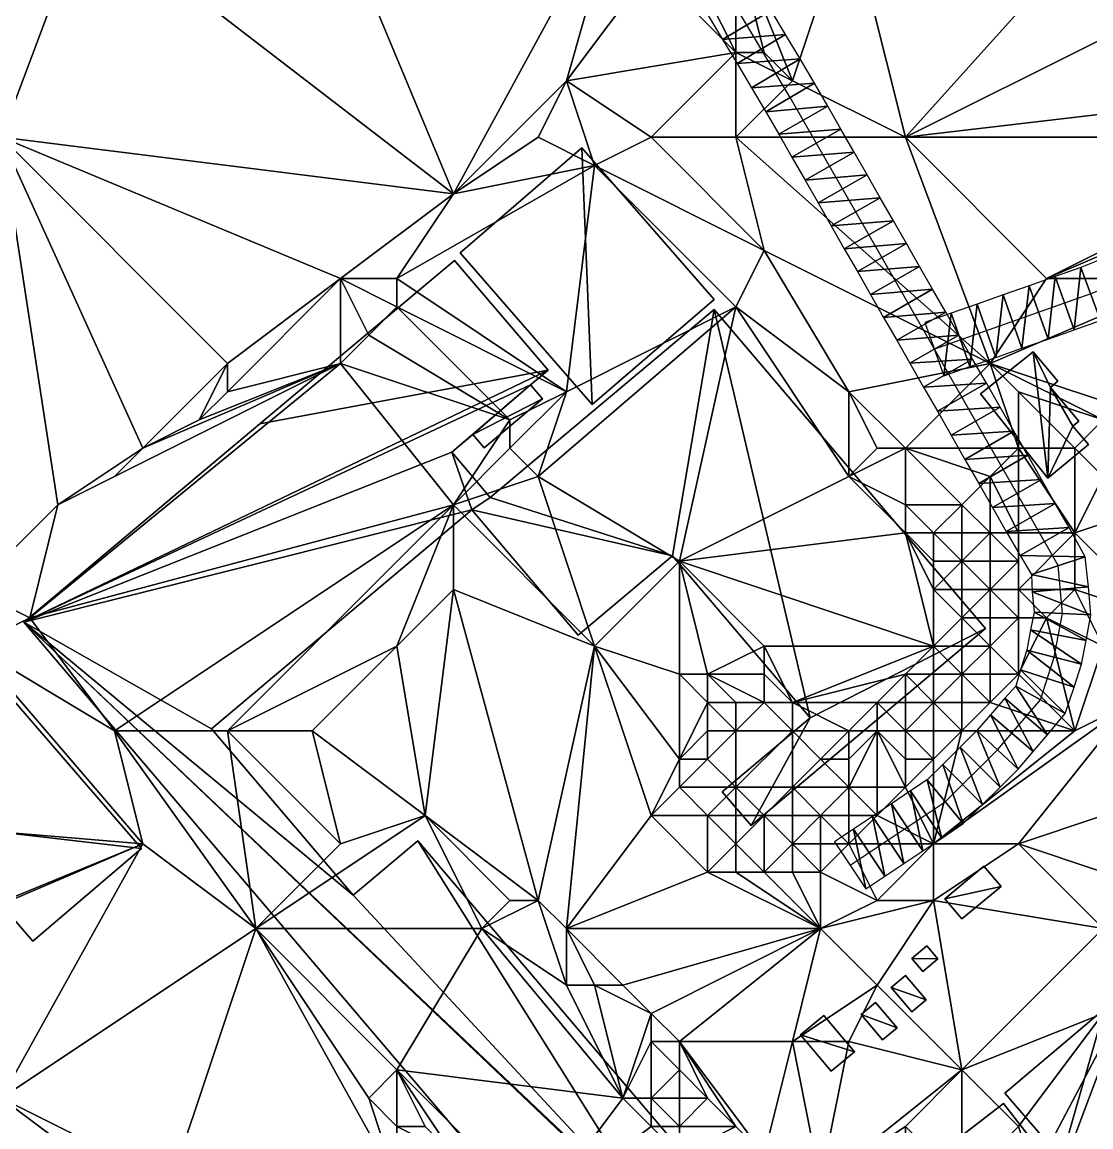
# Model space of a CAD drawing. Header units: metres. Extents: x -1103 to 901, y -902 to 905.
# Drawn here: x -114.5 to -38.9, y 412 to 490.2 of the extents above; entities that cross this region are included whole.
import ezdxf

# ---------------------------------------------------------------- set-up
doc = ezdxf.new("R2010")
doc.units = ezdxf.units.M
for name, color, linetype in [('OSM_BUILDING_FOOTPRINTS', 7, 'CONTINUOUS'), ('OSM_BUILDING_ROOFS', 1, 'CONTINUOUS'), ('OSM_BUILDING_WALLS', 8, 'CONTINUOUS'), ('OSM_ROAD_AXES', 2, 'CONTINUOUS'), ('OSM_ROAD_SURFACE', 9, 'CONTINUOUS'), ('OSM_TERRAIN', 3, 'CONTINUOUS')]:
    doc.layers.add(name, color=color, linetype=linetype)

msp = doc.modelspace()

# ---------------------------------------------------------------- linework, layer by layer
at = {"layer": 'OSM_BUILDING_FOOTPRINTS'}
for points in [[(-83.534, 473.822, 16.024), (-74.901, 481.254, 16.024), (-65.538, 470.527, 16.024), (-74.182, 463.095, 16.024), (-83.534, 473.822, 16.024)], [(-46.68, 463.858, 13.19), (-42.944, 466.822, 13.19), (-41.198, 464.732, 13.19), (-41.739, 464.29, 13.19), (-39.727, 461.901, 13.19), (-40.136, 461.569, 13.19), (-39.042, 460.264, 13.19), (-41.927, 457.886, 13.19), (-46.68, 463.858, 13.19)], [(-46.437, 430.416, 9.311), (-45.232, 428.989, 9.311), (-47.996, 426.689, 9.311), (-49.2, 428.116, 9.311), (-46.437, 430.416, 9.311)], [(-50.483, 424.776, 9.514), (-49.709, 423.858, 9.514), (-50.77, 422.973, 9.514), (-51.544, 423.891, 9.514), (-50.483, 424.776, 9.514)], [(-51.997, 422.686, 9.644), (-50.538, 420.949, 9.644), (-51.555, 420.109, 9.644), (-53.014, 421.834, 9.644), (-51.997, 422.686, 9.644)], [(-44.956, 414.358, 9.906), (-35.781, 422.122, 9.906), (-19.775, 403.443, 9.906), (-28.95, 395.68, 9.906), (-35.427, 403.244, 9.906), (-37.417, 401.563, 9.906), (-43.795, 409.006, 9.906), (-41.805, 410.687, 9.906), (-44.956, 414.358, 9.906)], [(-54.108, 420.761, 9.821), (-52.594, 418.97, 9.821), (-53.633, 418.118, 9.821), (-55.136, 419.91, 9.821), (-54.108, 420.761, 9.821)], [(-57.778, 419.844, 10.258), (-55.612, 417.278, 10.258), (-57.259, 415.907, 10.258), (-59.425, 418.483, 10.258), (-57.778, 419.844, 10.258)], [(-45.066, 413.617, 9.858), (-43.066, 411.074, 9.858), (-47.366, 407.745, 9.858), (-49.366, 410.289, 9.858), (-45.066, 413.617, 9.858)]]:
    msp.add_polyline3d(points, close=True, dxfattribs=at)
for points in [[(-74.182, 400.413, 13.623), (-114.407, 447.679, 13.623), (-97.716, 461.713, 13.623), (-83.921, 473.292, 13.623), (-83.921, 473.292, 13.623), (-77.299, 465.528, 13.623), (-78.548, 464.478, 13.623), (-77.697, 463.482, 13.623), (-81.82, 460.021, 13.623), (-82.627, 460.972, 13.623), (-84.12, 459.722, 13.623), (-81.389, 456.515, 13.623), (-65.549, 469.819, 13.623), (-46.327, 447.237, 13.623), (-62.929, 433.291, 13.623), (-64.963, 435.68, 13.623), (-58.74, 440.911, 13.623), (-68.489, 452.379, 13.623), (-75.166, 446.772, 13.623), (-82.694, 455.63, 13.623), (-101.131, 440.137, 13.623), (-91.094, 428.359, 13.623), (-86.518, 432.207, 13.623), (-66.024, 408.132, 13.623)], [(-123.781, 452.114, 16.701), (-106.083, 431.666, 16.701), (-113.766, 425.108, 16.701), (-120.951, 433.402, 16.701)]]:
    msp.add_polyline3d(points, dxfattribs=at)
at = {"layer": 'OSM_BUILDING_ROOFS'}
for points in [[(-74.901, 481.254, 26.024), (-83.534, 473.822, 26.024), (-74.182, 463.095, 26.024)], [(-74.901, 481.254, 26.024), (-74.182, 463.095, 26.024), (-65.538, 470.527, 26.024)], [(-77.299, 465.528, 38.023), (-83.921, 473.292, 38.023), (-97.716, 461.713, 38.023)], [(-68.489, 452.379, 38.023), (-65.549, 469.819, 38.023), (-81.389, 456.515, 38.023)], [(-68.489, 452.379, 38.023), (-58.74, 440.911, 38.023), (-65.549, 469.819, 38.023)], [(-58.74, 440.911, 38.023), (-46.327, 447.237, 38.023), (-65.549, 469.819, 38.023)], [(-42.944, 466.822, 23.19), (-46.68, 463.858, 23.19), (-41.927, 457.886, 23.19)], [(-41.739, 464.29, 23.19), (-41.198, 464.732, 23.19), (-42.944, 466.822, 23.19)], [(-41.739, 464.29, 23.19), (-42.944, 466.822, 23.19), (-41.927, 457.886, 23.19)], [(-77.299, 465.528, 38.023), (-97.716, 461.713, 38.023), (-114.407, 447.679, 38.023)], [(-78.548, 464.478, 38.023), (-77.299, 465.528, 38.023), (-114.407, 447.679, 38.023)], [(-84.12, 459.722, 38.023), (-78.548, 464.478, 38.023), (-114.407, 447.679, 38.023)], [(-84.12, 459.722, 38.023), (-82.627, 460.972, 38.023), (-78.548, 464.478, 38.023)], [(-82.627, 460.972, 38.023), (-77.697, 463.482, 38.023), (-78.548, 464.478, 38.023)], [(-41.739, 464.29, 23.19), (-41.927, 457.886, 23.19), (-40.136, 461.569, 23.19)], [(-40.136, 461.569, 23.19), (-39.727, 461.901, 23.19), (-41.739, 464.29, 23.19)], [(-82.627, 460.972, 38.023), (-81.82, 460.021, 38.023), (-77.697, 463.482, 38.023)], [(-41.927, 457.886, 23.19), (-39.042, 460.264, 23.19), (-40.136, 461.569, 23.19)], [(-84.12, 459.722, 38.023), (-114.407, 447.679, 38.023), (-82.694, 455.63, 38.023)], [(-82.694, 455.63, 38.023), (-81.389, 456.515, 38.023), (-84.12, 459.722, 38.023)], [(-82.694, 455.63, 38.023), (-68.489, 452.379, 38.023), (-81.389, 456.515, 38.023)], [(-114.407, 447.679, 38.023), (-101.131, 440.137, 38.023), (-82.694, 455.63, 38.023)], [(-82.694, 455.63, 38.023), (-75.166, 446.772, 38.023), (-68.489, 452.379, 38.023)], [(-120.951, 433.402, 21.901), (-106.083, 431.666, 21.901), (-123.781, 452.114, 21.901)], [(-114.407, 447.679, 38.023), (-74.182, 400.413, 38.023), (-69.13, 404.66, 38.023)], [(-114.407, 447.679, 38.023), (-69.13, 404.66, 38.023), (-69.562, 405.168, 38.023)], [(-114.407, 447.679, 38.023), (-69.562, 405.168, 38.023), (-91.094, 428.359, 38.023)], [(-114.407, 447.679, 38.023), (-91.094, 428.359, 38.023), (-101.131, 440.137, 38.023)], [(-58.74, 440.911, 38.023), (-62.929, 433.291, 38.023), (-46.327, 447.237, 38.023)], [(-58.74, 440.911, 38.023), (-64.963, 435.68, 38.023), (-62.929, 433.291, 38.023)], [(-120.951, 433.402, 21.901), (-113.766, 425.108, 21.901), (-106.083, 431.666, 21.901)], [(-69.562, 405.168, 38.023), (-86.518, 432.207, 38.023), (-91.094, 428.359, 38.023)], [(-69.562, 405.168, 38.023), (-66.024, 408.132, 38.023), (-86.518, 432.207, 38.023)], [(-45.232, 428.989, 19.311), (-46.437, 430.416, 19.311), (-49.2, 428.116, 19.311)], [(-45.232, 428.989, 19.311), (-49.2, 428.116, 19.311), (-47.996, 426.689, 19.311)], [(-49.709, 423.858, 19.514), (-50.483, 424.776, 19.514), (-51.544, 423.891, 19.514)], [(-49.709, 423.858, 19.514), (-51.544, 423.891, 19.514), (-50.77, 422.973, 19.514)], [(-50.538, 420.949, 19.644), (-51.997, 422.686, 19.644), (-53.014, 421.834, 19.644)], [(-50.538, 420.949, 19.644), (-53.014, 421.834, 19.644), (-51.555, 420.109, 19.644)], [(-35.781, 422.122, 19.906), (-44.956, 414.358, 19.906), (-41.805, 410.687, 19.906)], [(-35.427, 403.244, 19.906), (-35.781, 422.122, 19.906), (-41.805, 410.687, 19.906)], [(-52.594, 418.97, 19.821), (-54.108, 420.761, 19.821), (-55.136, 419.91, 19.821)], [(-52.594, 418.97, 19.821), (-55.136, 419.91, 19.821), (-53.633, 418.118, 19.821)], [(-55.612, 417.278, 20.258), (-57.778, 419.844, 20.258), (-59.425, 418.483, 20.258)], [(-55.612, 417.278, 20.258), (-59.425, 418.483, 20.258), (-57.259, 415.907, 20.258)], [(-43.066, 411.074, 19.858), (-45.066, 413.617, 19.858), (-49.366, 410.289, 19.858)]]:
    msp.add_3dface(points, dxfattribs=at)
at = {"layer": 'OSM_BUILDING_WALLS'}
for points in [[(-74.901, 481.254, 16.024), (-83.534, 473.822, 16.024), (-83.534, 473.822, 26.024)], [(-74.901, 481.254, 16.024), (-83.534, 473.822, 26.024), (-74.901, 481.254, 26.024)], [(-65.538, 470.527, 16.024), (-74.901, 481.254, 16.024), (-74.901, 481.254, 26.024)], [(-65.538, 470.527, 16.024), (-74.901, 481.254, 26.024), (-65.538, 470.527, 26.024)], [(-83.921, 473.292, 13.623), (-97.716, 461.713, 13.623), (-97.716, 461.713, 38.023)], [(-83.921, 473.292, 13.623), (-97.716, 461.713, 38.023), (-83.921, 473.292, 38.023)], [(-77.299, 465.528, 13.623), (-83.921, 473.292, 13.623), (-83.921, 473.292, 38.023)], [(-77.299, 465.528, 13.623), (-83.921, 473.292, 38.023), (-77.299, 465.528, 38.023)], [(-83.534, 473.822, 16.024), (-74.182, 463.095, 16.024), (-74.182, 463.095, 26.024)], [(-83.534, 473.822, 16.024), (-74.182, 463.095, 26.024), (-83.534, 473.822, 26.024)], [(-74.182, 463.095, 16.024), (-65.538, 470.527, 16.024), (-65.538, 470.527, 26.024)], [(-74.182, 463.095, 16.024), (-65.538, 470.527, 26.024), (-74.182, 463.095, 26.024)], [(-65.549, 469.819, 13.623), (-81.389, 456.515, 13.623), (-81.389, 456.515, 38.023)], [(-65.549, 469.819, 13.623), (-81.389, 456.515, 38.023), (-65.549, 469.819, 38.023)], [(-46.327, 447.237, 13.623), (-65.549, 469.819, 13.623), (-65.549, 469.819, 38.023)], [(-46.327, 447.237, 13.623), (-65.549, 469.819, 38.023), (-46.327, 447.237, 38.023)], [(-42.944, 466.822, 13.19), (-46.68, 463.858, 13.19), (-46.68, 463.858, 23.19)], [(-42.944, 466.822, 13.19), (-46.68, 463.858, 23.19), (-42.944, 466.822, 23.19)], [(-41.198, 464.732, 13.19), (-42.944, 466.822, 13.19), (-42.944, 466.822, 23.19)], [(-41.198, 464.732, 13.19), (-42.944, 466.822, 23.19), (-41.198, 464.732, 23.19)], [(-78.548, 464.478, 13.623), (-77.299, 465.528, 13.623), (-77.299, 465.528, 38.023)], [(-78.548, 464.478, 13.623), (-77.299, 465.528, 38.023), (-78.548, 464.478, 38.023)], [(-77.697, 463.482, 13.623), (-78.548, 464.478, 13.623), (-78.548, 464.478, 38.023)], [(-77.697, 463.482, 13.623), (-78.548, 464.478, 38.023), (-77.697, 463.482, 38.023)], [(-41.739, 464.29, 13.19), (-41.198, 464.732, 13.19), (-41.198, 464.732, 23.19)], [(-41.739, 464.29, 13.19), (-41.198, 464.732, 23.19), (-41.739, 464.29, 23.19)], [(-46.68, 463.858, 13.19), (-41.927, 457.886, 13.19), (-41.927, 457.886, 23.19)], [(-46.68, 463.858, 13.19), (-41.927, 457.886, 23.19), (-46.68, 463.858, 23.19)], [(-39.727, 461.901, 13.19), (-41.739, 464.29, 13.19), (-41.739, 464.29, 23.19)], [(-39.727, 461.901, 13.19), (-41.739, 464.29, 23.19), (-39.727, 461.901, 23.19)], [(-81.82, 460.021, 13.623), (-77.697, 463.482, 13.623), (-77.697, 463.482, 38.023)], [(-81.82, 460.021, 13.623), (-77.697, 463.482, 38.023), (-81.82, 460.021, 38.023)], [(-97.716, 461.713, 13.623), (-114.407, 447.679, 13.623), (-114.407, 447.679, 38.023)], [(-97.716, 461.713, 13.623), (-114.407, 447.679, 38.023), (-97.716, 461.713, 38.023)], [(-40.136, 461.569, 13.19), (-39.727, 461.901, 13.19), (-39.727, 461.901, 23.19)], [(-40.136, 461.569, 13.19), (-39.727, 461.901, 23.19), (-40.136, 461.569, 23.19)], [(-39.042, 460.264, 13.19), (-40.136, 461.569, 13.19), (-40.136, 461.569, 23.19)], [(-39.042, 460.264, 13.19), (-40.136, 461.569, 23.19), (-39.042, 460.264, 23.19)], [(-84.12, 459.722, 13.623), (-82.627, 460.972, 13.623), (-82.627, 460.972, 38.023)], [(-84.12, 459.722, 13.623), (-82.627, 460.972, 38.023), (-84.12, 459.722, 38.023)], [(-82.627, 460.972, 13.623), (-81.82, 460.021, 13.623), (-81.82, 460.021, 38.023)], [(-82.627, 460.972, 13.623), (-81.82, 460.021, 38.023), (-82.627, 460.972, 38.023)], [(-41.927, 457.886, 13.19), (-39.042, 460.264, 13.19), (-39.042, 460.264, 23.19)], [(-41.927, 457.886, 13.19), (-39.042, 460.264, 23.19), (-41.927, 457.886, 23.19)], [(-81.389, 456.515, 13.623), (-84.12, 459.722, 13.623), (-84.12, 459.722, 38.023)], [(-81.389, 456.515, 13.623), (-84.12, 459.722, 38.023), (-81.389, 456.515, 38.023)], [(-101.131, 440.137, 13.623), (-82.694, 455.63, 13.623), (-82.694, 455.63, 38.023)], [(-101.131, 440.137, 13.623), (-82.694, 455.63, 38.023), (-101.131, 440.137, 38.023)], [(-82.694, 455.63, 13.623), (-75.166, 446.772, 13.623), (-75.166, 446.772, 38.023)], [(-82.694, 455.63, 13.623), (-75.166, 446.772, 38.023), (-82.694, 455.63, 38.023)], [(-106.083, 431.666, 16.701), (-123.781, 452.114, 16.701), (-123.781, 452.114, 21.901)], [(-106.083, 431.666, 16.701), (-123.781, 452.114, 21.901), (-106.083, 431.666, 21.901)], [(-75.166, 446.772, 13.623), (-68.489, 452.379, 13.623), (-68.489, 452.379, 38.023)], [(-75.166, 446.772, 13.623), (-68.489, 452.379, 38.023), (-75.166, 446.772, 38.023)], [(-68.489, 452.379, 13.623), (-58.74, 440.911, 13.623), (-58.74, 440.911, 38.023)], [(-68.489, 452.379, 13.623), (-58.74, 440.911, 38.023), (-68.489, 452.379, 38.023)], [(-114.407, 447.679, 13.623), (-74.182, 400.413, 13.623), (-74.182, 400.413, 38.023)], [(-114.407, 447.679, 13.623), (-74.182, 400.413, 38.023), (-114.407, 447.679, 38.023)], [(-62.929, 433.291, 13.623), (-46.327, 447.237, 13.623), (-46.327, 447.237, 38.023)], [(-62.929, 433.291, 13.623), (-46.327, 447.237, 38.023), (-62.929, 433.291, 38.023)], [(-58.74, 440.911, 13.623), (-64.963, 435.68, 13.623), (-64.963, 435.68, 38.023)], [(-58.74, 440.911, 13.623), (-64.963, 435.68, 38.023), (-58.74, 440.911, 38.023)], [(-91.094, 428.359, 13.623), (-101.131, 440.137, 13.623), (-101.131, 440.137, 38.023)], [(-91.094, 428.359, 13.623), (-101.131, 440.137, 38.023), (-91.094, 428.359, 38.023)], [(-64.963, 435.68, 13.623), (-62.929, 433.291, 13.623), (-62.929, 433.291, 38.023)], [(-64.963, 435.68, 13.623), (-62.929, 433.291, 38.023), (-64.963, 435.68, 38.023)], [(-120.951, 433.402, 16.701), (-113.766, 425.108, 16.701), (-113.766, 425.108, 21.901)], [(-120.951, 433.402, 16.701), (-113.766, 425.108, 21.901), (-120.951, 433.402, 21.901)], [(-113.766, 425.108, 16.701), (-106.083, 431.666, 16.701), (-106.083, 431.666, 21.901)], [(-113.766, 425.108, 16.701), (-106.083, 431.666, 21.901), (-113.766, 425.108, 21.901)], [(-86.518, 432.207, 13.623), (-91.094, 428.359, 13.623), (-91.094, 428.359, 38.023)], [(-86.518, 432.207, 13.623), (-91.094, 428.359, 38.023), (-86.518, 432.207, 38.023)], [(-66.024, 408.132, 13.623), (-86.518, 432.207, 13.623), (-86.518, 432.207, 38.023)], [(-66.024, 408.132, 13.623), (-86.518, 432.207, 38.023), (-66.024, 408.132, 38.023)], [(-46.437, 430.416, 9.311), (-49.2, 428.116, 9.311), (-49.2, 428.116, 19.311)], [(-46.437, 430.416, 9.311), (-49.2, 428.116, 19.311), (-46.437, 430.416, 19.311)], [(-45.232, 428.989, 9.311), (-46.437, 430.416, 9.311), (-46.437, 430.416, 19.311)], [(-45.232, 428.989, 9.311), (-46.437, 430.416, 19.311), (-45.232, 428.989, 19.311)], [(-47.996, 426.689, 9.311), (-45.232, 428.989, 9.311), (-45.232, 428.989, 19.311)], [(-47.996, 426.689, 9.311), (-45.232, 428.989, 19.311), (-47.996, 426.689, 19.311)], [(-49.2, 428.116, 9.311), (-47.996, 426.689, 9.311), (-47.996, 426.689, 19.311)], [(-49.2, 428.116, 9.311), (-47.996, 426.689, 19.311), (-49.2, 428.116, 19.311)], [(-50.483, 424.776, 9.514), (-51.544, 423.891, 9.514), (-51.544, 423.891, 19.514)], [(-50.483, 424.776, 9.514), (-51.544, 423.891, 19.514), (-50.483, 424.776, 19.514)], [(-49.709, 423.858, 9.514), (-50.483, 424.776, 9.514), (-50.483, 424.776, 19.514)], [(-49.709, 423.858, 9.514), (-50.483, 424.776, 19.514), (-49.709, 423.858, 19.514)], [(-51.544, 423.891, 9.514), (-50.77, 422.973, 9.514), (-50.77, 422.973, 19.514)], [(-51.544, 423.891, 9.514), (-50.77, 422.973, 19.514), (-51.544, 423.891, 19.514)], [(-50.77, 422.973, 9.514), (-49.709, 423.858, 9.514), (-49.709, 423.858, 19.514)], [(-50.77, 422.973, 9.514), (-49.709, 423.858, 19.514), (-50.77, 422.973, 19.514)], [(-51.997, 422.686, 9.644), (-53.014, 421.834, 9.644), (-53.014, 421.834, 19.644)], [(-51.997, 422.686, 9.644), (-53.014, 421.834, 19.644), (-51.997, 422.686, 19.644)], [(-50.538, 420.949, 9.644), (-51.997, 422.686, 9.644), (-51.997, 422.686, 19.644)], [(-50.538, 420.949, 9.644), (-51.997, 422.686, 19.644), (-50.538, 420.949, 19.644)], [(-53.014, 421.834, 9.644), (-51.555, 420.109, 9.644), (-51.555, 420.109, 19.644)], [(-53.014, 421.834, 9.644), (-51.555, 420.109, 19.644), (-53.014, 421.834, 19.644)], [(-35.781, 422.122, 9.906), (-44.956, 414.358, 9.906), (-44.956, 414.358, 19.906)], [(-35.781, 422.122, 9.906), (-44.956, 414.358, 19.906), (-35.781, 422.122, 19.906)], [(-54.108, 420.761, 9.821), (-55.136, 419.91, 9.821), (-55.136, 419.91, 19.821)], [(-54.108, 420.761, 9.821), (-55.136, 419.91, 19.821), (-54.108, 420.761, 19.821)], [(-52.594, 418.97, 9.821), (-54.108, 420.761, 9.821), (-54.108, 420.761, 19.821)], [(-52.594, 418.97, 9.821), (-54.108, 420.761, 19.821), (-52.594, 418.97, 19.821)], [(-51.555, 420.109, 9.644), (-50.538, 420.949, 9.644), (-50.538, 420.949, 19.644)], [(-51.555, 420.109, 9.644), (-50.538, 420.949, 19.644), (-51.555, 420.109, 19.644)], [(-55.136, 419.91, 9.821), (-53.633, 418.118, 9.821), (-53.633, 418.118, 19.821)], [(-55.136, 419.91, 9.821), (-53.633, 418.118, 19.821), (-55.136, 419.91, 19.821)], [(-57.778, 419.844, 10.258), (-59.425, 418.483, 10.258), (-59.425, 418.483, 20.258)], [(-57.778, 419.844, 10.258), (-59.425, 418.483, 20.258), (-57.778, 419.844, 20.258)], [(-55.612, 417.278, 10.258), (-57.778, 419.844, 10.258), (-57.778, 419.844, 20.258)], [(-55.612, 417.278, 10.258), (-57.778, 419.844, 20.258), (-55.612, 417.278, 20.258)], [(-59.425, 418.483, 10.258), (-57.259, 415.907, 10.258), (-57.259, 415.907, 20.258)], [(-59.425, 418.483, 10.258), (-57.259, 415.907, 20.258), (-59.425, 418.483, 20.258)], [(-53.633, 418.118, 9.821), (-52.594, 418.97, 9.821), (-52.594, 418.97, 19.821)], [(-53.633, 418.118, 9.821), (-52.594, 418.97, 19.821), (-53.633, 418.118, 19.821)], [(-57.259, 415.907, 10.258), (-55.612, 417.278, 10.258), (-55.612, 417.278, 20.258)], [(-57.259, 415.907, 10.258), (-55.612, 417.278, 20.258), (-57.259, 415.907, 20.258)], [(-44.956, 414.358, 9.906), (-41.805, 410.687, 9.906), (-41.805, 410.687, 19.906)], [(-44.956, 414.358, 9.906), (-41.805, 410.687, 19.906), (-44.956, 414.358, 19.906)], [(-45.066, 413.617, 9.858), (-49.366, 410.289, 9.858), (-49.366, 410.289, 19.858)], [(-45.066, 413.617, 9.858), (-49.366, 410.289, 19.858), (-45.066, 413.617, 19.858)], [(-43.066, 411.074, 9.858), (-45.066, 413.617, 9.858), (-45.066, 413.617, 19.858)], [(-43.066, 411.074, 9.858), (-45.066, 413.617, 19.858), (-43.066, 411.074, 19.858)]]:
    msp.add_3dface(points, dxfattribs=at)
at = {"layer": 'OSM_ROAD_AXES'}
for points in [[(-55.921, 430.482, 12.307), (-49.178, 434.972, 12.237), (-45.475, 438.655, 12.176), (-42.436, 442.194, 12.247), (-41.474, 445.213, 12.54), (-40.877, 448.309, 12.859), (-41.175, 451.693, 13.696), (-49.952, 467.01, 16.744), (-60.155, 484.826, 16.656), (-70.38, 501.912, 13.451), (-81.964, 522.77, 11.318)], [(18.869, 510.826, 17.755), (7.815, 500.066, 17.796), (-12.491, 484.24, 18.023), (-18.714, 480.414, 18.32), (-26.209, 475.913, 17.786), (-38.876, 470.914, 16.883), (-49.952, 467.01, 16.744)]]:
    msp.add_polyline3d(points, dxfattribs=at)
at = {"layer": 'OSM_ROAD_SURFACE'}
for points in [[(-61.506, 490.979, 15.563), (-65.961, 490.634, 15.47), (-64.939, 488.925, 15.778)], [(-60.484, 489.27, 15.875), (-61.506, 490.979, 15.563), (-64.939, 488.925, 15.778)], [(-60.484, 489.27, 15.875), (-64.939, 488.925, 15.778), (-63.916, 487.216, 16.128)], [(-59.461, 487.562, 16.187), (-60.484, 489.27, 15.875), (-63.916, 487.216, 16.128)], [(-59.461, 487.562, 16.187), (-63.916, 487.216, 16.128), (-62.894, 485.508, 16.485)], [(-58.429, 485.837, 16.538), (-59.461, 487.562, 16.187), (-62.894, 485.508, 16.485)], [(-58.429, 485.837, 16.538), (-62.894, 485.508, 16.485), (-61.881, 483.815, 16.828)], [(-57.492, 484.2, 16.83), (-58.429, 485.837, 16.538), (-61.881, 483.815, 16.828)], [(-57.492, 484.2, 16.83), (-61.881, 483.815, 16.828), (-60.963, 482.213, 17.067)], [(-56.564, 482.581, 17.073), (-57.492, 484.2, 16.83), (-60.963, 482.213, 17.067)], [(-56.564, 482.581, 17.073), (-60.963, 482.213, 17.067), (-60.035, 480.593, 17.05)], [(-55.637, 480.961, 17.123), (-56.564, 482.581, 17.073), (-60.035, 480.593, 17.05)], [(-55.637, 480.961, 17.123), (-60.035, 480.593, 17.05), (-59.108, 478.973, 16.994)], [(-54.709, 479.342, 17.067), (-55.637, 480.961, 17.123), (-59.108, 478.973, 16.994)], [(-54.709, 479.342, 17.067), (-59.108, 478.973, 16.994), (-58.18, 477.354, 16.937)], [(-53.782, 477.722, 17.01), (-54.709, 479.342, 17.067), (-58.18, 477.354, 16.937)], [(-53.782, 477.722, 17.01), (-58.18, 477.354, 16.937), (-57.253, 475.734, 16.907)], [(-52.854, 476.102, 16.954), (-53.782, 477.722, 17.01), (-57.253, 475.734, 16.907)], [(-52.854, 476.102, 16.954), (-57.253, 475.734, 16.907), (-56.325, 474.114, 16.929)], [(-51.927, 474.483, 16.897), (-52.854, 476.102, 16.954), (-56.325, 474.114, 16.929)], [(-51.927, 474.483, 16.897), (-56.325, 474.114, 16.929), (-55.398, 472.495, 16.951)], [(-50.999, 472.863, 16.841), (-51.927, 474.483, 16.897), (-55.398, 472.495, 16.951)], [(-37.801, 473.488, 17.027), (-39.576, 472.788, 16.893), (-38.177, 469.04, 16.958)], [(-50.999, 472.863, 16.841), (-55.398, 472.495, 16.951), (-54.47, 470.875, 16.973)], [(-50.072, 471.243, 16.784), (-50.999, 472.863, 16.841), (-54.47, 470.875, 16.973)], [(-39.576, 472.788, 16.893), (-41.387, 472.15, 16.76), (-40.057, 468.377, 16.887)], [(-39.576, 472.788, 16.893), (-40.057, 468.377, 16.887), (-38.177, 469.04, 16.958)], [(-43.233, 471.499, 16.726), (-45.079, 470.848, 16.743), (-43.749, 467.076, 16.727)], [(-43.233, 471.499, 16.726), (-43.749, 467.076, 16.727), (-41.903, 467.726, 16.818)], [(-41.387, 472.15, 16.76), (-43.233, 471.499, 16.726), (-41.903, 467.726, 16.818)], [(-41.387, 472.15, 16.76), (-41.903, 467.726, 16.818), (-40.057, 468.377, 16.887)], [(-50.072, 471.243, 16.784), (-54.47, 470.875, 16.973), (-53.543, 469.256, 16.964)], [(-49.144, 469.624, 16.728), (-50.072, 471.243, 16.784), (-53.543, 469.256, 16.964)], [(-45.079, 470.848, 16.743), (-46.925, 470.198, 16.76), (-45.595, 466.425, 16.63)], [(-45.079, 470.848, 16.743), (-45.595, 466.425, 16.63), (-43.749, 467.076, 16.727)], [(-46.925, 470.198, 16.76), (-48.771, 469.547, 16.729), (-47.441, 465.775, 16.677)], [(-46.925, 470.198, 16.76), (-47.441, 465.775, 16.677), (-45.595, 466.425, 16.63)], [(-49.144, 469.624, 16.728), (-53.543, 469.256, 16.964), (-52.615, 467.636, 16.914)], [(-48.217, 468.004, 16.671), (-49.144, 469.624, 16.728), (-52.615, 467.636, 16.914)], [(-48.771, 469.547, 16.729), (-50.617, 468.896, 16.797), (-49.287, 465.124, 16.719)], [(-48.771, 469.547, 16.729), (-49.287, 465.124, 16.719), (-47.441, 465.775, 16.677)], [(-48.217, 468.004, 16.671), (-52.615, 467.636, 16.914), (-51.688, 466.016, 16.864)], [(-47.242, 466.303, 16.671), (-48.217, 468.004, 16.671), (-51.688, 466.016, 16.864)], [(-47.242, 466.303, 16.671), (-51.688, 466.016, 16.864), (-50.712, 464.314, 16.694)], [(-46.267, 464.601, 16.406), (-47.242, 466.303, 16.671), (-50.712, 464.314, 16.694)], [(-46.267, 464.601, 16.406), (-50.712, 464.314, 16.694), (-49.737, 462.612, 16.339)], [(-45.291, 462.899, 16.054), (-46.267, 464.601, 16.406), (-49.737, 462.612, 16.339)], [(-45.291, 462.899, 16.054), (-49.737, 462.612, 16.339), (-48.762, 460.91, 15.987)], [(-44.316, 461.197, 15.701), (-45.291, 462.899, 16.054), (-48.762, 460.91, 15.987)], [(-44.316, 461.197, 15.701), (-48.762, 460.91, 15.987), (-47.787, 459.208, 15.705)], [(-43.341, 459.495, 15.425), (-44.316, 461.197, 15.701), (-47.787, 459.208, 15.705)], [(-43.341, 459.495, 15.425), (-47.787, 459.208, 15.705), (-46.812, 457.507, 15.42)], [(-42.366, 457.793, 15.03), (-43.341, 459.495, 15.425), (-46.812, 457.507, 15.42)], [(-42.366, 457.793, 15.03), (-46.812, 457.507, 15.42), (-45.836, 455.805, 15.033)], [(-41.391, 456.092, 14.635), (-42.366, 457.793, 15.03), (-45.836, 455.805, 15.033)], [(-41.391, 456.092, 14.635), (-45.836, 455.805, 15.033), (-44.861, 454.103, 14.509)], [(-40.415, 454.39, 14.271), (-41.391, 456.092, 14.635), (-44.861, 454.103, 14.509)], [(-40.415, 454.39, 14.271), (-44.861, 454.103, 14.509), (-43.886, 452.401, 14.07)], [(-39.277, 452.322, 13.85), (-40.415, 454.39, 14.271), (-43.886, 452.401, 14.07)], [(-39.277, 452.322, 13.85), (-43.886, 452.401, 14.07), (-43.074, 451.064, 13.845)], [(-39.034, 450.177, 13.322), (-39.277, 452.322, 13.85), (-43.074, 451.064, 13.845)], [(-39.034, 450.177, 13.322), (-43.074, 451.064, 13.845), (-43.018, 449.826, 13.523)], [(-38.879, 448.217, 12.955), (-39.034, 450.177, 13.322), (-43.018, 449.826, 13.523)], [(-38.879, 448.217, 12.955), (-43.018, 449.826, 13.523), (-42.875, 448.401, 13.222)], [(-39.212, 446.383, 12.711), (-42.875, 448.401, 13.222), (-43.139, 447.14, 13.06)], [(-39.212, 446.383, 12.711), (-38.879, 448.217, 12.955), (-42.875, 448.401, 13.222)], [(-39.536, 444.719, 12.552), (-43.139, 447.14, 13.06), (-43.412, 445.707, 12.735)], [(-39.536, 444.719, 12.552), (-39.212, 446.383, 12.711), (-43.139, 447.14, 13.06)], [(-40.049, 443.096, 12.395), (-43.412, 445.707, 12.735), (-43.86, 444.31, 12.493)], [(-40.049, 443.096, 12.395), (-39.536, 444.719, 12.552), (-43.412, 445.707, 12.735)], [(-40.687, 441.222, 12.213), (-43.86, 444.31, 12.493), (-44.184, 443.165, 12.391)], [(-40.687, 441.222, 12.213), (-40.049, 443.096, 12.395), (-43.86, 444.31, 12.493)], [(-41.932, 439.711, 12.146), (-44.184, 443.165, 12.391), (-44.966, 442.317, 12.331)], [(-41.932, 439.711, 12.146), (-40.687, 441.222, 12.213), (-44.184, 443.165, 12.391)], [(-42.945, 438.531, 12.161), (-44.966, 442.317, 12.331), (-45.979, 441.138, 12.287)], [(-42.945, 438.531, 12.161), (-41.932, 439.711, 12.146), (-44.966, 442.317, 12.331)], [(-44.014, 437.29, 12.178), (-45.979, 441.138, 12.287), (-46.937, 440.02, 12.274)], [(-44.014, 437.29, 12.178), (-42.945, 438.531, 12.161), (-45.979, 441.138, 12.287)], [(-45.299, 436.009, 12.199), (-46.937, 440.02, 12.274), (-48.12, 438.845, 12.293)], [(-45.299, 436.009, 12.199), (-44.014, 437.29, 12.178), (-46.937, 440.02, 12.274)], [(-46.534, 434.782, 12.22), (-48.12, 438.845, 12.293), (-49.354, 437.618, 12.3)], [(-46.534, 434.782, 12.22), (-45.299, 436.009, 12.199), (-48.12, 438.845, 12.293)], [(-47.908, 433.428, 12.192), (-49.354, 437.618, 12.3), (-50.449, 436.517, 12.303)], [(-47.908, 433.428, 12.192), (-46.534, 434.782, 12.22), (-49.354, 437.618, 12.3)], [(-49.418, 432.41, 12.26), (-50.449, 436.517, 12.303), (-51.635, 435.739, 12.31)], [(-49.418, 432.41, 12.26), (-47.908, 433.428, 12.192), (-50.449, 436.517, 12.303)], [(-50.767, 431.512, 12.285), (-51.635, 435.739, 12.31), (-52.984, 434.841, 12.323)], [(-50.767, 431.512, 12.285), (-49.418, 432.41, 12.26), (-51.635, 435.739, 12.31)], [(-52.116, 430.614, 12.288), (-52.984, 434.841, 12.323), (-54.333, 433.943, 12.369)], [(-52.116, 430.614, 12.288), (-50.767, 431.512, 12.285), (-52.984, 434.841, 12.323)], [(-53.464, 429.716, 12.29), (-54.333, 433.943, 12.369), (-55.681, 433.045, 12.444)], [(-53.464, 429.716, 12.29), (-52.116, 430.614, 12.288), (-54.333, 433.943, 12.369)], [(-54.813, 428.818, 12.299), (-55.681, 433.045, 12.444), (-57.03, 432.147, 12.566)], [(-54.813, 428.818, 12.299), (-53.464, 429.716, 12.29), (-55.681, 433.045, 12.444)]]:
    msp.add_3dface(points, dxfattribs=at)
at = {"layer": 'OSM_TERRAIN'}
for points in [[(-110, 498, 17.518), (-84, 478, 18.067), (-94, 502, 15.182)], [(-84, 478, 18.067), (-72, 500, 13.333), (-94, 502, 15.182)], [(-52, 482, 17.165), (-34, 502, 14.434), (-56, 498, 13.771)], [(-52, 482, 17.165), (-24, 496, 16.438), (-34, 502, 14.434)], [(-76, 486, 16.536), (-72, 500, 13.333), (-84, 478, 18.067)], [(-76, 486, 16.536), (-70, 494, 14.599), (-72, 500, 13.333)], [(-118, 492, 18.513), (-116, 482, 18.985), (-110, 498, 17.518)], [(-116, 482, 18.985), (-84, 478, 18.067), (-110, 498, 17.518)], [(-60, 486, 16.492), (-56, 498, 13.771), (-64, 496, 14.572)], [(-60, 486, 16.492), (-52, 482, 17.165), (-56, 498, 13.771)], [(-64, 488, 15.934), (-64, 496, 14.572), (-66, 492, 15.26)], [(-60, 486, 16.492), (-64, 496, 14.572), (-62, 488, 16.236)], [(-64, 488, 15.934), (-62, 488, 16.236), (-64, 496, 14.572)], [(-52, 482, 17.165), (-18, 486, 18.425), (-24, 496, 16.438)], [(-76, 486, 16.536), (-64, 488, 15.934), (-70, 494, 14.599)], [(-64, 488, 15.934), (-66, 492, 15.26), (-70, 494, 14.599)], [(-70, 482, 17.101), (-64, 488, 15.934), (-76, 486, 16.536)], [(-70, 482, 17.101), (-64, 482, 17.008), (-64, 488, 15.934)], [(-64, 482, 17.008), (-60, 486, 16.492), (-64, 488, 15.934)], [(-64, 488, 15.934), (-60, 486, 16.492), (-62, 488, 16.236)], [(-84, 478, 18.067), (-78, 482, 17.624), (-76, 486, 16.536)], [(-78, 482, 17.624), (-74, 480, 18.22), (-76, 486, 16.536)], [(-74, 480, 18.22), (-70, 482, 17.101), (-76, 486, 16.536)], [(-64, 482, 17.008), (-52, 482, 17.165), (-60, 486, 16.492)], [(-22, 482, 18.452), (-18, 486, 18.425), (-52, 482, 17.165)], [(-118, 450, 18.905), (-112, 456, 19.035), (-116, 482, 18.985)], [(-112, 456, 19.035), (-106, 460, 19.285), (-116, 482, 18.985)], [(-106, 460, 19.285), (-100, 466, 19.525), (-116, 482, 18.985)], [(-100, 466, 19.525), (-92, 472, 19.089), (-116, 482, 18.985)], [(-116, 482, 18.985), (-92, 472, 19.089), (-84, 478, 18.067)], [(-84, 478, 18.067), (-74, 480, 18.22), (-78, 482, 17.624)], [(-74, 480, 18.22), (-62, 474, 17.31), (-70, 482, 17.101)], [(-62, 474, 17.31), (-64, 482, 17.008), (-70, 482, 17.101)], [(-62, 474, 17.31), (-46, 466, 16.565), (-64, 482, 17.008)], [(-64, 482, 17.008), (-46, 466, 16.565), (-52, 482, 17.165)], [(-46, 466, 16.565), (-42, 472, 16.667), (-52, 482, 17.165)], [(-52, 482, 17.165), (-42, 472, 16.667), (-22, 482, 18.452)], [(-28, 478, 17.737), (-22, 482, 18.452), (-42, 472, 16.667)], [(-76, 464, 18.242), (-74, 480, 18.22), (-88, 472, 18.304)], [(-88, 472, 18.304), (-74, 480, 18.22), (-84, 478, 18.067)], [(-64, 470, 18.049), (-74, 480, 18.22), (-76, 464, 18.242)], [(-74, 480, 18.22), (-64, 470, 18.049), (-62, 474, 17.31)], [(-92, 472, 19.089), (-88, 472, 18.304), (-84, 478, 18.067)], [(-32, 472, 17.276), (-28, 478, 17.737), (-42, 472, 16.667)], [(-64, 470, 18.049), (-56, 464, 16.992), (-62, 474, 17.31)], [(-56, 464, 16.992), (-46, 466, 16.565), (-62, 474, 17.31)], [(-100, 464, 19.269), (-92, 466, 17.899), (-92, 472, 19.089)], [(-100, 464, 19.269), (-92, 472, 19.089), (-100, 466, 19.525)], [(-92, 466, 17.899), (-90, 468, 17.899), (-92, 472, 19.089)], [(-90, 468, 17.899), (-88, 470, 17.929), (-92, 472, 19.089)], [(-88, 470, 17.929), (-88, 472, 18.304), (-92, 472, 19.089)], [(-88, 470, 17.929), (-76, 464, 18.242), (-88, 472, 18.304)], [(-34, 462, 15.597), (-32, 472, 17.276), (-46, 466, 16.565)], [(-46, 466, 16.565), (-32, 472, 17.276), (-42, 472, 16.667)], [(-90, 468, 17.899), (-80, 462, 17.899), (-88, 470, 17.929)], [(-80, 462, 17.899), (-76, 464, 18.242), (-88, 470, 17.929)], [(-78, 458, 17.899), (-68, 452, 17.899), (-64, 470, 18.049)], [(-78, 458, 17.899), (-64, 470, 18.049), (-76, 464, 18.242)], [(-68, 452, 17.899), (-56, 458, 17.899), (-64, 470, 18.049)], [(-56, 458, 17.899), (-56, 464, 16.992), (-64, 470, 18.049)], [(-92, 466, 17.899), (-80, 462, 17.899), (-90, 468, 17.899)], [(-114, 448, 17.899), (-92, 466, 17.899), (-112, 456, 19.035)], [(-114, 448, 17.899), (-84, 456, 17.899), (-92, 466, 17.899)], [(-112, 456, 19.035), (-92, 466, 17.899), (-108, 458, 19.106)], [(-108, 458, 19.106), (-92, 466, 17.899), (-106, 460, 19.285)], [(-106, 460, 19.285), (-92, 466, 17.899), (-102, 462, 19.097)], [(-102, 462, 19.097), (-100, 466, 19.525), (-106, 460, 19.285)], [(-102, 462, 19.097), (-92, 466, 17.899), (-100, 464, 19.269)], [(-102, 462, 19.097), (-100, 464, 19.269), (-100, 466, 19.525)], [(-92, 466, 17.899), (-84, 456, 17.899), (-80, 462, 17.899)], [(-56, 464, 16.992), (-52, 460, 16.029), (-46, 466, 16.565)], [(-52, 460, 16.029), (-44, 460, 15.432), (-46, 466, 16.565)], [(-44, 460, 15.432), (-44, 464, 16.081), (-46, 466, 16.565)], [(-44, 464, 16.081), (-38, 462, 15.871), (-46, 466, 16.565)], [(-38, 462, 15.871), (-34, 462, 15.597), (-46, 466, 16.565)], [(-78, 458, 17.899), (-76, 464, 18.242), (-80, 460, 18.23)], [(-80, 460, 18.23), (-76, 464, 18.242), (-80, 462, 17.899)], [(-56, 458, 17.899), (-54, 460, 16.836), (-56, 464, 16.992)], [(-54, 460, 16.836), (-52, 460, 16.029), (-56, 464, 16.992)], [(-44, 460, 15.432), (-40, 460, 16.088), (-44, 464, 16.081)], [(-44, 464, 16.081), (-40, 460, 16.088), (-38, 462, 15.871)], [(-84, 456, 17.899), (-80, 460, 18.23), (-80, 462, 17.899)], [(-40, 460, 16.088), (-38, 458, 15.282), (-38, 462, 15.871)], [(-112, 456, 19.035), (-108, 458, 19.106), (-106, 460, 19.285)], [(-84, 456, 17.899), (-78, 458, 17.899), (-80, 460, 18.23)], [(-52, 456, 17.024), (-52, 460, 16.029), (-56, 458, 17.899)], [(-56, 458, 17.899), (-52, 460, 16.029), (-54, 460, 16.836)], [(-52, 456, 17.024), (-48, 456, 15.134), (-52, 460, 16.029)], [(-48, 456, 15.134), (-46, 458, 15.432), (-52, 460, 16.029)], [(-46, 458, 15.432), (-44, 460, 15.432), (-52, 460, 16.029)], [(-44, 454, 14.261), (-44, 460, 15.432), (-46, 458, 15.432)], [(-44, 454, 14.261), (-40, 454, 14.131), (-44, 460, 15.432)], [(-40, 454, 14.131), (-40, 460, 16.088), (-44, 460, 15.432)], [(-40, 454, 14.131), (-38, 458, 15.282), (-40, 460, 16.088)], [(-74, 446, 17.812), (-78, 458, 17.899), (-84, 456, 17.899)], [(-74, 446, 17.812), (-68, 452, 17.899), (-78, 458, 17.899)], [(-68, 452, 17.899), (-52, 454, 17.853), (-56, 458, 17.899)], [(-52, 454, 17.853), (-52, 456, 17.024), (-56, 458, 17.899)], [(-48, 456, 15.134), (-46, 454, 14.676), (-46, 458, 15.432)], [(-46, 454, 14.676), (-44, 454, 14.261), (-46, 458, 15.432)], [(-40, 454, 14.131), (-34, 456, 13.66), (-38, 458, 15.282)], [(-114, 448, 17.899), (-112, 456, 19.035), (-118, 450, 18.905)], [(-108, 440, 17.924), (-84, 456, 17.899), (-114, 448, 17.899)], [(-100, 440, 18.071), (-84, 456, 17.899), (-108, 440, 17.924)], [(-100, 440, 18.071), (-88, 446, 18.671), (-84, 456, 17.899)], [(-88, 446, 18.671), (-84, 450, 18.589), (-84, 456, 17.899)], [(-84, 450, 18.589), (-74, 446, 17.812), (-84, 456, 17.899)], [(-52, 454, 17.853), (-50, 454, 16.679), (-52, 456, 17.024)], [(-50, 454, 16.679), (-48, 456, 15.134), (-52, 456, 17.024)], [(-50, 454, 16.679), (-48, 454, 15.349), (-48, 456, 15.134)], [(-48, 454, 15.349), (-46, 454, 14.676), (-48, 456, 15.134)], [(-34, 448, 13.478), (-34, 456, 13.66), (-40, 454, 14.131)], [(-68, 452, 17.899), (-50, 446, 17.899), (-52, 454, 17.853)], [(-50, 446, 17.899), (-50, 450, 17.899), (-52, 454, 17.853)], [(-50, 450, 17.899), (-50, 452, 17.65), (-52, 454, 17.853)], [(-52, 454, 17.853), (-50, 452, 17.65), (-50, 454, 16.679)], [(-50, 452, 17.65), (-48, 452, 16.265), (-50, 454, 16.679)], [(-48, 452, 16.265), (-48, 454, 15.349), (-50, 454, 16.679)], [(-48, 452, 16.265), (-46, 452, 14.638), (-46, 454, 14.676)], [(-48, 452, 16.265), (-46, 454, 14.676), (-48, 454, 15.349)], [(-46, 452, 14.638), (-44, 452, 14.173), (-46, 454, 14.676)], [(-44, 452, 14.173), (-44, 454, 14.261), (-46, 454, 14.676)], [(-44, 450, 13.667), (-40, 450, 13.075), (-40, 454, 14.131)], [(-44, 452, 14.173), (-44, 450, 13.667), (-44, 454, 14.261)], [(-44, 450, 13.667), (-40, 454, 14.131), (-44, 454, 14.261)], [(-40, 450, 13.075), (-34, 448, 13.478), (-40, 454, 14.131)], [(-74, 446, 17.812), (-68, 444, 16.323), (-68, 452, 17.899)], [(-66, 444, 16.137), (-68, 452, 17.899), (-68, 444, 16.323)], [(-66, 444, 16.137), (-62, 446, 17.899), (-68, 452, 17.899)], [(-62, 446, 17.899), (-50, 446, 17.899), (-68, 452, 17.899)], [(-50, 450, 17.899), (-48, 450, 17.386), (-48, 452, 16.265)], [(-50, 450, 17.899), (-48, 452, 16.265), (-50, 452, 17.65)], [(-48, 450, 17.386), (-46, 450, 15.747), (-48, 452, 16.265)], [(-46, 450, 15.747), (-46, 452, 14.638), (-48, 452, 16.265)], [(-46, 450, 15.747), (-44, 450, 13.667), (-44, 452, 14.173)], [(-46, 450, 15.747), (-44, 452, 14.173), (-46, 452, 14.638)], [(-118, 446, 18.814), (-114, 448, 17.899), (-118, 450, 18.905)], [(-86, 434, 17.801), (-84, 450, 18.589), (-88, 446, 18.671)], [(-78, 428, 16.505), (-84, 450, 18.589), (-86, 434, 17.801)], [(-78, 428, 16.505), (-74, 446, 17.812), (-84, 450, 18.589)], [(-50, 446, 17.899), (-48, 448, 17.899), (-50, 450, 17.899)], [(-48, 448, 17.899), (-48, 450, 17.386), (-50, 450, 17.899)], [(-48, 448, 17.899), (-46, 448, 17.022), (-46, 450, 15.747)], [(-48, 448, 17.899), (-46, 450, 15.747), (-48, 450, 17.386)], [(-46, 448, 17.022), (-44, 448, 13.627), (-46, 450, 15.747)], [(-44, 448, 13.627), (-44, 450, 13.667), (-46, 450, 15.747)], [(-44, 448, 13.627), (-42, 448, 12.804), (-44, 450, 13.667)], [(-42, 448, 12.804), (-40, 450, 13.075), (-44, 450, 13.667)], [(-42, 448, 12.804), (-38, 446, 12.63), (-40, 450, 13.075)], [(-38, 446, 12.63), (-34, 448, 13.478), (-40, 450, 13.075)], [(-118, 446, 18.814), (-108, 440, 17.924), (-114, 448, 17.899)], [(-50, 446, 17.899), (-48, 446, 17.899), (-48, 448, 17.899)], [(-48, 446, 17.899), (-46, 446, 15.909), (-48, 448, 17.899)], [(-46, 446, 15.909), (-46, 448, 17.022), (-48, 448, 17.899)], [(-46, 446, 15.909), (-44, 444, 12.406), (-44, 448, 13.627)], [(-46, 446, 15.909), (-44, 448, 13.627), (-46, 448, 17.022)], [(-44, 444, 12.406), (-40, 440, 12.05), (-42, 448, 12.804)], [(-44, 444, 12.406), (-42, 448, 12.804), (-44, 448, 13.627)], [(-40, 440, 12.05), (-38, 446, 12.63), (-42, 448, 12.804)], [(-154, 436, 18.796), (-106, 432, 18.789), (-118, 446, 18.814)], [(-106, 432, 18.789), (-108, 440, 17.924), (-118, 446, 18.814)], [(-94, 440, 18.632), (-88, 446, 18.671), (-100, 440, 18.071)], [(-94, 440, 18.632), (-86, 434, 17.801), (-88, 446, 18.671)], [(-76, 426, 15.942), (-74, 446, 17.812), (-78, 428, 16.505)], [(-76, 426, 15.942), (-70, 434, 15.686), (-74, 446, 17.812)], [(-70, 434, 15.686), (-68, 438, 15.786), (-74, 446, 17.812)], [(-74, 446, 17.812), (-68, 438, 15.786), (-68, 444, 16.323)], [(-66, 444, 16.137), (-62, 444, 17.556), (-62, 446, 17.899)], [(-62, 444, 17.556), (-60, 442, 17.678), (-62, 446, 17.899)], [(-60, 442, 17.678), (-50, 446, 17.899), (-62, 446, 17.899)], [(-60, 442, 17.678), (-52, 444, 17.899), (-50, 446, 17.899)], [(-52, 444, 17.899), (-50, 444, 17.762), (-50, 446, 17.899)], [(-50, 444, 17.762), (-48, 444, 16.171), (-50, 446, 17.899)], [(-48, 444, 16.171), (-48, 446, 17.899), (-50, 446, 17.899)], [(-48, 444, 16.171), (-46, 444, 13.629), (-46, 446, 15.909)], [(-48, 444, 16.171), (-46, 446, 15.909), (-48, 446, 17.899)], [(-46, 444, 13.629), (-44, 444, 12.406), (-46, 446, 15.909)], [(-40, 440, 12.05), (-36, 442, 11.698), (-38, 446, 12.63)], [(-68, 438, 15.786), (-66, 442, 15.691), (-68, 444, 16.323)], [(-66, 442, 15.691), (-66, 444, 16.137), (-68, 444, 16.323)], [(-66, 442, 15.691), (-64, 442, 15.729), (-66, 444, 16.137)], [(-64, 442, 15.729), (-62, 442, 16.543), (-66, 444, 16.137)], [(-62, 442, 16.543), (-62, 444, 17.556), (-66, 444, 16.137)], [(-62, 442, 16.543), (-60, 442, 17.678), (-62, 444, 17.556)], [(-54, 442, 17.899), (-52, 444, 17.899), (-60, 442, 17.678)], [(-54, 442, 17.899), (-52, 442, 17.473), (-52, 444, 17.899)], [(-52, 442, 17.473), (-50, 442, 15.868), (-52, 444, 17.899)], [(-50, 442, 15.868), (-50, 444, 17.762), (-52, 444, 17.899)], [(-50, 442, 15.868), (-48, 442, 13.537), (-48, 444, 16.171)], [(-50, 442, 15.868), (-48, 444, 16.171), (-50, 444, 17.762)], [(-48, 442, 13.537), (-46, 442, 12.266), (-48, 444, 16.171)], [(-46, 442, 12.266), (-46, 444, 13.629), (-48, 444, 16.171)], [(-46, 442, 12.266), (-40, 440, 12.05), (-44, 444, 12.406)], [(-46, 442, 12.266), (-44, 444, 12.406), (-46, 444, 13.629)], [(-68, 438, 15.786), (-66, 440, 15.494), (-66, 442, 15.691)], [(-66, 440, 15.494), (-64, 440, 15.991), (-66, 442, 15.691)], [(-64, 440, 15.991), (-64, 442, 15.729), (-66, 442, 15.691)], [(-64, 440, 15.991), (-62, 442, 16.543), (-64, 442, 15.729)], [(-64, 440, 15.991), (-60, 440, 17.794), (-62, 442, 16.543)], [(-60, 440, 17.794), (-60, 442, 17.678), (-62, 442, 16.543)], [(-60, 440, 17.794), (-56, 440, 17.899), (-60, 442, 17.678)], [(-56, 440, 17.899), (-54, 442, 17.899), (-60, 442, 17.678)], [(-56, 440, 17.899), (-54, 440, 17.186), (-54, 442, 17.899)], [(-54, 440, 17.186), (-52, 440, 15.566), (-54, 442, 17.899)], [(-52, 440, 15.566), (-52, 442, 17.473), (-54, 442, 17.899)], [(-52, 440, 15.566), (-50, 440, 13.34), (-50, 442, 15.868)], [(-52, 440, 15.566), (-50, 442, 15.868), (-52, 442, 17.473)], [(-44, 432, 11.304), (-36, 442, 11.698), (-50, 432, 12.233)], [(-50, 432, 12.233), (-36, 442, 11.698), (-40, 440, 12.05)], [(-50, 440, 13.34), (-48, 440, 12.25), (-50, 442, 15.868)], [(-48, 440, 12.25), (-48, 442, 13.537), (-50, 442, 15.868)], [(-48, 440, 12.25), (-46, 442, 12.266), (-48, 442, 13.537)], [(-48, 440, 12.25), (-40, 440, 12.05), (-46, 442, 12.266)], [(-44, 432, 11.304), (-38, 434, 10.958), (-36, 442, 11.698)], [(-106, 432, 18.789), (-98, 426, 17.978), (-108, 440, 17.924)], [(-98, 426, 17.978), (-100, 440, 18.071), (-108, 440, 17.924)], [(-98, 426, 17.978), (-92, 432, 17.971), (-100, 440, 18.071)], [(-100, 440, 18.071), (-92, 432, 17.971), (-94, 440, 18.632)], [(-92, 432, 17.971), (-86, 434, 17.801), (-94, 440, 18.632)], [(-66, 438, 16.291), (-66, 440, 15.494), (-68, 438, 15.786)], [(-64, 436, 17.899), (-64, 440, 15.991), (-66, 438, 16.291)], [(-66, 438, 16.291), (-64, 440, 15.991), (-66, 440, 15.494)], [(-64, 436, 17.899), (-60, 440, 17.794), (-64, 440, 15.991)], [(-64, 436, 17.899), (-60, 436, 17.899), (-60, 440, 17.794)], [(-60, 436, 17.899), (-58, 438, 17.899), (-60, 440, 17.794)], [(-60, 440, 17.794), (-58, 438, 17.899), (-56, 440, 17.899)], [(-58, 438, 17.899), (-56, 438, 16.919), (-56, 440, 17.899)], [(-56, 436, 14.698), (-54, 436, 12.74), (-54, 440, 17.186)], [(-56, 436, 14.698), (-54, 440, 17.186), (-56, 438, 16.919)], [(-56, 438, 16.919), (-54, 440, 17.186), (-56, 440, 17.899)], [(-54, 436, 12.74), (-52, 436, 12.264), (-54, 440, 17.186)], [(-52, 436, 12.264), (-52, 438, 13.098), (-54, 440, 17.186)], [(-54, 440, 17.186), (-52, 438, 13.098), (-52, 440, 15.566)], [(-52, 438, 13.098), (-50, 438, 12.255), (-52, 440, 15.566)], [(-50, 438, 12.255), (-50, 440, 13.34), (-52, 440, 15.566)], [(-50, 432, 12.233), (-40, 440, 12.05), (-48, 440, 12.25)], [(-50, 432, 12.233), (-48, 440, 12.25), (-50, 438, 12.255)], [(-50, 438, 12.255), (-48, 440, 12.25), (-50, 440, 13.34)], [(-68, 436, 16.05), (-68, 438, 15.786), (-70, 434, 15.686)], [(-68, 436, 16.05), (-66, 438, 16.291), (-68, 438, 15.786)], [(-68, 436, 16.05), (-64, 436, 17.899), (-66, 438, 16.291)], [(-60, 436, 17.899), (-56, 436, 14.698), (-58, 438, 17.899)], [(-56, 436, 14.698), (-56, 438, 16.919), (-58, 438, 17.899)], [(-52, 436, 12.264), (-50, 432, 12.233), (-50, 438, 12.255)], [(-52, 436, 12.264), (-50, 438, 12.255), (-52, 438, 13.098)], [(-140, 418, 18.797), (-106, 432, 18.789), (-154, 436, 18.796)], [(-70, 434, 15.686), (-66, 434, 16.464), (-68, 436, 16.05)], [(-66, 434, 16.464), (-64, 436, 17.899), (-68, 436, 16.05)], [(-66, 434, 16.464), (-64, 434, 17.59), (-64, 436, 17.899)], [(-64, 434, 17.59), (-62, 434, 17.845), (-64, 436, 17.899)], [(-62, 434, 17.845), (-60, 436, 17.899), (-64, 436, 17.899)], [(-62, 434, 17.845), (-60, 434, 16.451), (-60, 436, 17.899)], [(-60, 434, 16.451), (-58, 434, 14.046), (-60, 436, 17.899)], [(-58, 434, 14.046), (-56, 436, 14.698), (-60, 436, 17.899)], [(-58, 434, 14.046), (-56, 434, 12.526), (-56, 436, 14.698)], [(-56, 434, 12.526), (-54, 434, 12.284), (-56, 436, 14.698)], [(-54, 434, 12.284), (-54, 436, 12.74), (-56, 436, 14.698)], [(-50, 432, 12.233), (-52, 436, 12.264), (-54, 434, 12.284)], [(-54, 434, 12.284), (-52, 436, 12.264), (-54, 436, 12.74)], [(-98, 426, 17.978), (-82, 426, 17.899), (-86, 434, 17.801)], [(-98, 426, 17.978), (-86, 434, 17.801), (-92, 432, 17.971)], [(-82, 426, 17.899), (-80, 428, 17.182), (-86, 434, 17.801)], [(-80, 428, 17.182), (-78, 428, 16.505), (-86, 434, 17.801)], [(-66, 430, 14.422), (-70, 434, 15.686), (-76, 426, 15.942)], [(-70, 434, 15.686), (-66, 430, 14.422), (-66, 434, 16.464)], [(-66, 430, 14.422), (-64, 432, 16.353), (-66, 434, 16.464)], [(-64, 432, 16.353), (-64, 434, 17.59), (-66, 434, 16.464)], [(-64, 432, 16.353), (-62, 430, 14.207), (-62, 434, 17.845)], [(-64, 432, 16.353), (-62, 434, 17.845), (-64, 434, 17.59)], [(-62, 430, 14.207), (-60, 432, 14.15), (-62, 434, 17.845)], [(-60, 432, 14.15), (-60, 434, 16.451), (-62, 434, 17.845)], [(-60, 432, 14.15), (-58, 432, 12.465), (-58, 434, 14.046)], [(-60, 432, 14.15), (-58, 434, 14.046), (-60, 434, 16.451)], [(-58, 432, 12.465), (-56, 432, 12.33), (-58, 434, 14.046)], [(-56, 432, 12.33), (-56, 434, 12.526), (-58, 434, 14.046)], [(-56, 432, 12.33), (-50, 432, 12.233), (-54, 434, 12.284)], [(-56, 432, 12.33), (-54, 434, 12.284), (-56, 434, 12.526)], [(-44, 432, 11.304), (-38, 430, 10.548), (-38, 434, 10.958)], [(-140, 418, 18.797), (-120, 426, 18.933), (-106, 432, 18.789)], [(-116, 414, 18.325), (-106, 432, 18.789), (-120, 426, 18.933)], [(-116, 414, 18.325), (-98, 426, 17.978), (-106, 432, 18.789)], [(-66, 430, 14.422), (-64, 430, 14.527), (-64, 432, 16.353)], [(-64, 430, 14.527), (-62, 430, 14.207), (-64, 432, 16.353)], [(-62, 430, 14.207), (-60, 430, 12.918), (-60, 432, 14.15)], [(-60, 430, 12.918), (-58, 430, 12.364), (-60, 432, 14.15)], [(-58, 430, 12.364), (-58, 432, 12.465), (-60, 432, 14.15)], [(-58, 430, 12.364), (-54, 428, 12.213), (-56, 432, 12.33)], [(-58, 430, 12.364), (-56, 432, 12.33), (-58, 432, 12.465)], [(-54, 428, 12.213), (-50, 432, 12.233), (-56, 432, 12.33)], [(-50, 428, 11.408), (-50, 432, 12.233), (-54, 428, 12.213)], [(-50, 428, 11.408), (-38, 426, 10.378), (-44, 432, 11.304)], [(-50, 428, 11.408), (-44, 432, 11.304), (-50, 432, 12.233)], [(-38, 426, 10.378), (-38, 430, 10.548), (-44, 432, 11.304)], [(-76, 426, 15.942), (-58, 426, 12.451), (-66, 430, 14.422)], [(-58, 426, 12.451), (-64, 430, 14.527), (-66, 430, 14.422)], [(-58, 426, 12.451), (-62, 430, 14.207), (-64, 430, 14.527)], [(-58, 426, 12.451), (-60, 430, 12.918), (-62, 430, 14.207)], [(-58, 426, 12.451), (-58, 430, 12.364), (-60, 430, 12.918)], [(-58, 426, 12.451), (-54, 428, 12.213), (-58, 430, 12.364)], [(-82, 426, 17.899), (-76, 422, 17.074), (-78, 428, 16.505)], [(-82, 426, 17.899), (-78, 428, 16.505), (-80, 428, 17.182)], [(-76, 422, 17.074), (-76, 426, 15.942), (-78, 428, 16.505)], [(-54, 422, 11.692), (-50, 428, 11.408), (-58, 426, 12.451)], [(-50, 428, 11.408), (-54, 428, 12.213), (-58, 426, 12.451)], [(-54, 422, 11.692), (-48, 416, 11.72), (-50, 428, 11.408)], [(-48, 416, 11.72), (-38, 426, 10.378), (-50, 428, 11.408)], [(-116, 414, 18.325), (-104, 408, 17.034), (-98, 426, 17.978)], [(-104, 408, 17.034), (-88, 408, 15.431), (-98, 426, 17.978)], [(-88, 408, 15.431), (-90, 414, 16.531), (-98, 426, 17.978)], [(-90, 414, 16.531), (-88, 416, 17.721), (-98, 426, 17.978)], [(-88, 416, 17.721), (-82, 426, 17.899), (-98, 426, 17.978)], [(-88, 416, 17.721), (-72, 414, 17.899), (-82, 426, 17.899)], [(-72, 414, 17.899), (-76, 422, 17.074), (-82, 426, 17.899)], [(-74, 422, 15.957), (-76, 426, 15.942), (-76, 422, 17.074)], [(-74, 422, 15.957), (-72, 422, 14.918), (-76, 426, 15.942)], [(-72, 422, 14.918), (-58, 426, 12.451), (-76, 426, 15.942)], [(-70, 420, 14.396), (-58, 426, 12.451), (-72, 422, 14.918)], [(-68, 418, 13.92), (-58, 426, 12.451), (-70, 420, 14.396)], [(-68, 418, 13.92), (-60, 418, 12.378), (-58, 426, 12.451)], [(-60, 418, 12.378), (-54, 422, 11.692), (-58, 426, 12.451)], [(-48, 416, 11.72), (-38, 420, 12.197), (-38, 426, 10.378)], [(-72, 414, 17.899), (-74, 422, 15.957), (-76, 422, 17.074)], [(-72, 414, 17.899), (-70, 420, 14.396), (-74, 422, 15.957)], [(-70, 420, 14.396), (-72, 422, 14.918), (-74, 422, 15.957)], [(-60, 418, 12.378), (-56, 418, 12.306), (-54, 422, 11.692)], [(-56, 418, 12.306), (-48, 416, 11.72), (-54, 422, 11.692)], [(-42, 406, 12.31), (-22, 412, 12.354), (-36, 422, 12.178)], [(-42, 406, 12.31), (-36, 422, 12.178), (-38, 420, 12.197)], [(-72, 414, 17.899), (-70, 418, 14.819), (-70, 420, 14.396)], [(-70, 418, 14.819), (-68, 418, 13.92), (-70, 420, 14.396)], [(-48, 416, 11.72), (-44, 412, 11.847), (-38, 420, 12.197)], [(-42, 406, 12.31), (-38, 420, 12.197), (-44, 412, 11.847)], [(-72, 414, 17.899), (-70, 414, 17.129), (-70, 418, 14.819)], [(-70, 414, 17.129), (-68, 416, 14.204), (-70, 418, 14.819)], [(-68, 416, 14.204), (-68, 418, 13.92), (-70, 418, 14.819)], [(-64, 412, 13.012), (-68, 418, 13.92), (-66, 414, 13.579)], [(-64, 412, 13.012), (-62, 410, 12.728), (-68, 418, 13.92)], [(-62, 410, 12.728), (-60, 418, 12.378), (-68, 418, 13.92)], [(-66, 414, 13.579), (-68, 418, 13.92), (-68, 416, 14.204)], [(-62, 410, 12.728), (-58, 408, 12.32), (-60, 418, 12.378)], [(-58, 408, 12.32), (-56, 418, 12.306), (-60, 418, 12.378)], [(-58, 408, 12.32), (-48, 416, 11.72), (-56, 418, 12.306)], [(-88, 412, 16.309), (-88, 416, 17.721), (-90, 414, 16.531)], [(-84, 410, 17.042), (-88, 416, 17.721), (-86, 412, 17.035)], [(-84, 410, 17.042), (-78, 406, 17.899), (-88, 416, 17.721)], [(-88, 412, 16.309), (-86, 412, 17.035), (-88, 416, 17.721)], [(-78, 406, 17.899), (-72, 414, 17.899), (-88, 416, 17.721)], [(-70, 414, 17.129), (-68, 414, 15.46), (-68, 416, 14.204)], [(-68, 414, 15.46), (-66, 414, 13.579), (-68, 416, 14.204)], [(-52, 412, 11.995), (-48, 416, 11.72), (-58, 408, 12.32)], [(-52, 412, 11.995), (-48, 408, 11.941), (-48, 416, 11.72)], [(-48, 408, 11.941), (-44, 412, 11.847), (-48, 416, 11.72)], [(-112, 402, 17.198), (-116, 414, 18.325), (-120, 412, 17.45)], [(-112, 402, 17.198), (-108, 408, 17.751), (-116, 414, 18.325)], [(-108, 408, 17.751), (-104, 408, 17.034), (-116, 414, 18.325)], [(-88, 408, 15.431), (-88, 412, 16.309), (-90, 414, 16.531)], [(-78, 406, 17.899), (-70, 412, 17.899), (-72, 414, 17.899)], [(-70, 412, 17.899), (-70, 414, 17.129), (-72, 414, 17.899)], [(-70, 412, 17.899), (-68, 412, 16.802), (-70, 414, 17.129)], [(-68, 412, 16.802), (-68, 414, 15.46), (-70, 414, 17.129)], [(-68, 412, 16.802), (-64, 412, 13.012), (-66, 414, 13.579)], [(-68, 412, 16.802), (-66, 414, 13.579), (-68, 414, 15.46)], [(-128, 404, 17.263), (-112, 402, 17.198), (-120, 412, 17.45)], [(-88, 408, 15.431), (-84, 410, 17.042), (-88, 412, 16.309)], [(-84, 410, 17.042), (-86, 412, 17.035), (-88, 412, 16.309)], [(-68, 410, 17.899), (-70, 412, 17.899), (-78, 406, 17.899)], [(-68, 410, 17.899), (-68, 412, 16.802), (-70, 412, 17.899)], [(-68, 410, 17.899), (-64, 412, 13.012), (-68, 412, 16.802)], [(-68, 410, 17.899), (-62, 410, 12.728), (-64, 412, 13.012)], [(-52, 406, 13.153), (-52, 412, 11.995), (-58, 408, 12.32)], [(-52, 406, 13.153), (-48, 408, 11.941), (-52, 412, 11.995)], [(-48, 408, 11.941), (-42, 406, 12.31), (-44, 412, 11.847)], [(-42, 406, 12.31), (-20, 404, 12.25), (-22, 412, 12.354)]]:
    msp.add_3dface(points, dxfattribs=at)

doc.saveas('drawing.dxf')
